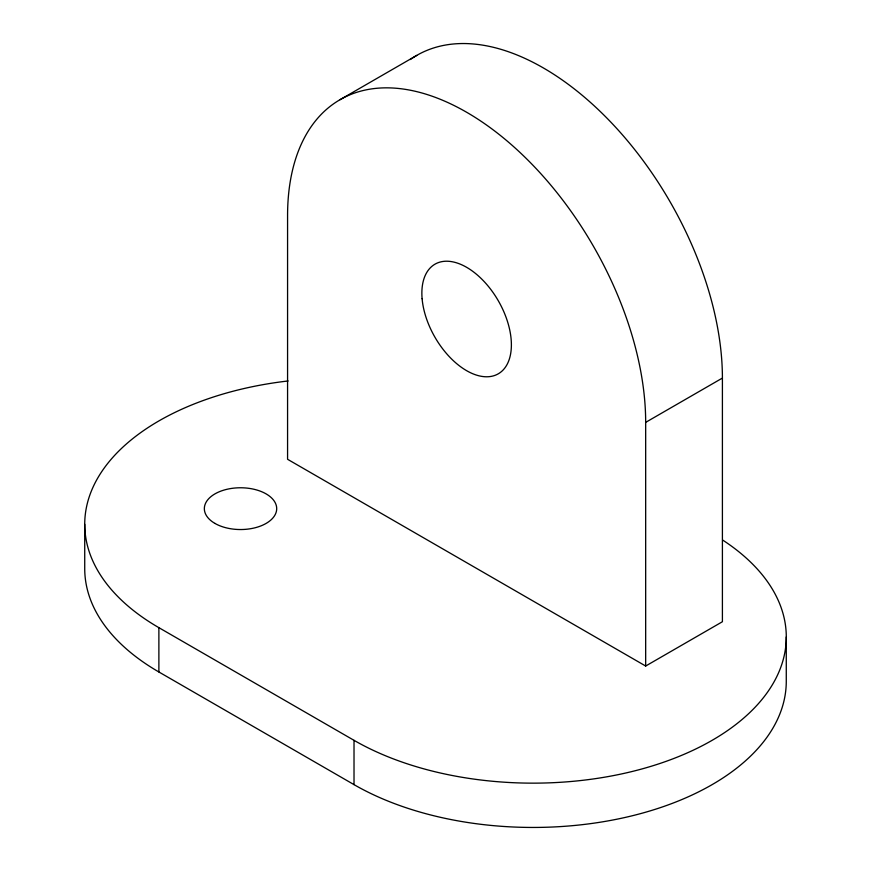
<?xml version="1.0" encoding="UTF-8"?>
<svg xmlns="http://www.w3.org/2000/svg" width="871" height="871" viewBox="0 0 871 871"><rect width="100%" height="100%" fill="white"/><g stroke="black" fill="none" stroke-linecap="round" stroke-linejoin="round"><path stroke-width="1.31" d="M340.017 99.708L416.752 55.406M722.407 378.068L722.407 621.731L645.672 666.032L645.672 422.37L722.407 378.068A253.211 146.186 60 0 0 607.523 118.717A253.211 146.186 60 0 0 410.295 59.533M645.672 666.032L287.572 459.289L287.572 215.627A253.211 146.186 60 0 1 466.616 112.25A253.211 146.186 60 0 1 645.672 422.37M288.127 380.965A253.211 146.186 0 0 0 95.57 481.979A253.211 146.186 0 0 0 158.881 627.664L354.018 740.328A253.211 146.186 0 0 0 706.501 743.475A253.211 146.186 0 0 0 722.821 540.162M84.727 524.298L84.727 568.6A253.211 146.186 0 0 0 158.881 671.977L354.018 784.629A253.211 146.186 0 0 0 629.962 816.323A253.211 146.186 0 0 0 786.273 681.264L786.273 636.962M354.018 740.328L354.018 784.629M158.881 627.664L158.881 671.977M422.108 298.699A63.3 36.549 60 0 0 492.932 376A63.3 36.549 60 0 0 484.831 282.291A63.3 36.549 60 0 0 422.108 298.699M214.941 523.417A36.168 20.882 0 0 0 275.465 514.053A36.168 20.882 0 0 0 231.163 488.479A36.168 20.882 0 0 0 214.941 523.417"/></g></svg>
